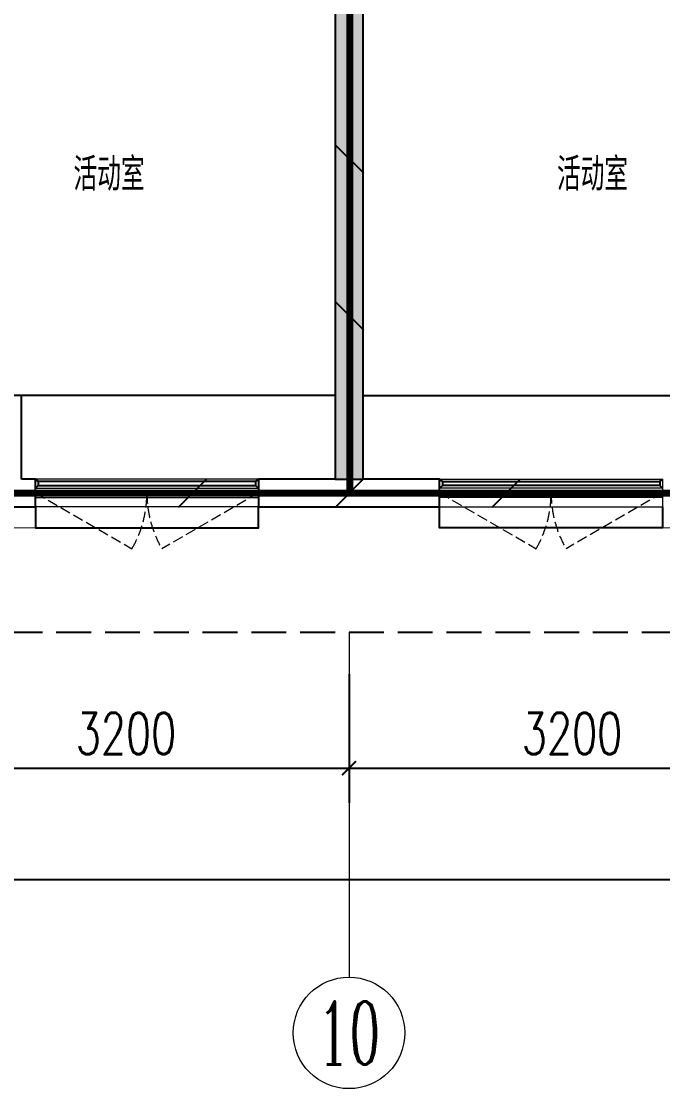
# Model space of a CAD drawing. Extents: x 3753737 to 4713801, y -857380 to 24339.
# Drawn here: x 4135163 to 4139763, y -780037 to -772378 of the extents above; entities that cross this region are included whole.
import ezdxf
from ezdxf.enums import TextEntityAlignment as Align

# ---------------------------------------------------------------- set-up
doc = ezdxf.new("R2010")
doc.units = 0
doc.header["$LTSCALE"] = 1000
doc.header["$MEASUREMENT"] = 0
doc.linetypes.add('CENTER2', pattern=[1.125, 0.75, -0.125, 0.125, -0.125])
doc.linetypes.add('DASH', pattern=[0.35, 0.25, -0.1])
doc.layers.get('0').update_dxf_attribs({"linetype": 'CONTINUOUS'})
doc.layers.get('Defpoints').update_dxf_attribs({"linetype": 'CONTINUOUS'})
for name, color, linetype in [('!!电气', 1, 'CONTINUOUS'), ('3-栏杆1', 252, 'CONTINUOUS'), ('3.5方案汇报，与郭总、侯月琴确定户型_t8$0$2020.03.04 -1安徽标准化洋房户型(UA）_t8_t8$0$看线', 154, 'CONTINUOUS'), ('SHTLN', 4, 'CONTINUOUS'), ('WALL', 252, 'CONTINUOUS'), ('WIRE-接地', 2, 'CONTINUOUS'), ('保温', 6, 'CONTINUOUS'), ('卫生间', 6, 'CONTINUOUS'), ('看线', 185, 'CONTINUOUS')]:
    doc.layers.add(name, color=color, linetype=linetype)
for name, color, linetype, lineweight in [('AXIS', 114, 'CONTINUOUS', 20), ('AXIS_TEXT', 7, 'CONTINUOUS', 20), ('PUB_TEXT', 7, 'CONTINUOUS', 20), ('WINDOW', 146, 'CONTINUOUS', 20)]:
    doc.layers.add(name, color=color, linetype=linetype, lineweight=lineweight)
doc.styles.add('_TCH_AXIS', font='COMPLEX', dxfattribs={"bigfont": 'GBCBIG'})
doc.styles.add('_TCH_DIM_T3', font='SIMPLEX.shx', dxfattribs={"width": 0.705882, "bigfont": 'GBCBIG.shx'})
doc.styles.add('COMPLEX', font='COMPLEX')
doc.styles.get("Standard").update_dxf_attribs({"font": 'gbenor.shx', "bigfont": 'gbcbig.shx'})
doc.dimstyles.new('_TCH_ARCH&&100', dxfattribs={"dimtxt": 297.5, "dimasz": 100, "dimexe": 250, "dimexo": 300, "dimgap": 100, "dimtad": 1, "dimdec": 0, "dimzin": 0, "dimdsep": 46, "dimtxsty": '_TCH_DIM_T3', "dimblk": 'ARCHTICK', "dimcen": 0.09, "dimclrt": 7, "dimazin": 2, "dimtfac": 1, "dimtdec": 0, "dimtix": 1, "dimtmove": 2, "dimatfit": 3, "dimfxl": 1, "dimtolj": 1, "dimtzin": 0, "dimarcsym": 0})

# ---------------------------------------------------------------- blocks, each defined once
blk = doc.blocks.new('GDFGDGRD')
at = {"layer": '保温', "linetype": 'Continuous', "ltscale": 10}
h = blk.add_hatch(dxfattribs=at)
h.set_pattern_fill('HEX', color=251, scale=10, angle=90, style=0)
h.set_pattern_definition([(90, (-70765.891, -152124.736), (-16.49778, 1e-15), [9.525, -19.05]), (210, (-70765.891, -152124.736), (8.24889, -14.2874966), [9.525, -19.05]), (150, (-70765.891, -152115.211), (-8.24889, -14.2874966), [9.525, -19.05])])
h.paths.add_polyline_path([(433016.7, 363923.7), (433216.7, 363923.7), (433216.7, 368523.7), (433016.7, 368523.7)])
at = {"layer": '保温', "color": 251, "linetype": 'ByBlock', "ltscale": 10}
blk.add_line((433016.6, 363923.7), (433216.6, 363923.7), dxfattribs=at)
blk = doc.blocks.new('ASDFSD')
at = {"layer": '3-栏杆1', "color": 5}
for p, q in [((681762.6, 334937.5), (681742.3, 334955.3)), ((681742.3, 334955.3), (681762.6, 334937.5)), ((683322.1, 334937.5), (683342.3, 334955.3)), ((683342.3, 334955.3), (683322.1, 334937.5)), ((681742.3, 334888.4), (681762.6, 334908.3)), ((683322.1, 334937.5), (681762.6, 334937.5)), ((681762.6, 334937.5), (681762.6, 334908.3)), ((681762.6, 334908.2), (683322.1, 334908.2)), ((683322.1, 334937.5), (683322.1, 334908.3)), ((683322.1, 334908.3), (683342.3, 334888.4)), ((683342.3, 334888.4), (683322.1, 334908.3))]:
    blk.add_line(p, q, dxfattribs=at)
blk = doc.blocks.new('A$C148B7D8E')
at = {"layer": '卫生间', "color": 252, "linetype": 'DASH'}
blk.add_lwpolyline([(16100, 14000), (16100, 15400), (7700, 15400), (7700, 10800), (7300, 10800), (7300, 10000), (900, 10000), (900, 9000), (-900, 9000), (-900, -900), (1750, -900), (1750, -2100), (23450, -2100), (23450, -900), (25100, -900)], dxfattribs=at)
blk = doc.blocks.new('_ArchTick')
at = {"color": 0, "linetype": 'ByBlock', "const_width": 0.15}
blk.add_lwpolyline([(-0.5, -0.5), (0.5, 0.5)], dxfattribs=at)
blk = doc.blocks.new('*D386')
at = {"layer": 'AXIS', "color": 0, "lineweight": -2, "transparency": 16777216}
for p, q in [((-100, -1299.9), (-100, -3024.9)), ((50100, -1299.9), (50100, -3024.9)), ((-100, -2774.9), (50100, -2774.9))]:
    blk.add_line(p, q, dxfattribs=at)
at = {"layer": 'Defpoints', "color": 0, "transparency": 16777216}
for p in [(-100, -999.9), (50100, -999.9), (50100, -2774.9)]:
    blk.add_point(p, dxfattribs=at)
at = {"layer": 'AXIS', "color": 0, "lineweight": -2, "transparency": 16777216, "xscale": 100, "yscale": 100, "zscale": 100, "rotation": 180}
blk.add_blockref('_ArchTick', (-100, -2774.9), dxfattribs=at)
at = {"layer": 'AXIS', "color": 0, "lineweight": -2, "transparency": 16777216, "xscale": 100, "yscale": 100, "zscale": 100}
blk.add_blockref('_ArchTick', (50100, -2774.9), dxfattribs=at)
at = {"layer": 'AXIS', "color": 7, "transparency": 16777216, "insert": (25000, -2526.2), "char_height": 297.5, "attachment_point": 5, "style": '_TCH_DIM_T3'}
blk.add_mtext('\\A1;50200', dxfattribs=at)
blk = doc.blocks.new('*D390')
at = {"layer": 'AXIS', "color": 0, "lineweight": -2, "transparency": 16777216}
for p, q in [((9300, -1299.9), (9300, -2224.9)), ((12500, -1299.9), (12500, -2224.9)), ((9300, -1974.9), (12500, -1974.9))]:
    blk.add_line(p, q, dxfattribs=at)
at = {"layer": 'Defpoints', "color": 0, "transparency": 16777216}
for p in [(9300, -999.9), (12500, -999.9), (12500, -1974.9)]:
    blk.add_point(p, dxfattribs=at)
at = {"layer": 'AXIS', "color": 0, "lineweight": -2, "transparency": 16777216, "xscale": 100, "yscale": 100, "zscale": 100, "rotation": 180}
blk.add_blockref('_ArchTick', (9300, -1974.9), dxfattribs=at)
at = {"layer": 'AXIS', "color": 0, "lineweight": -2, "transparency": 16777216, "xscale": 100, "yscale": 100, "zscale": 100}
blk.add_blockref('_ArchTick', (12500, -1974.9), dxfattribs=at)
at = {"layer": 'AXIS', "color": 7, "transparency": 16777216, "insert": (10900, -1726.2), "char_height": 297.5, "attachment_point": 5, "style": '_TCH_DIM_T3'}
blk.add_mtext('\\A1;3200', dxfattribs=at)
blk = doc.blocks.new('*D391')
at = {"layer": 'AXIS', "color": 0, "lineweight": -2, "transparency": 16777216}
for p, q in [((12500, -1299.9), (12500, -2224.9)), ((15700, -1299.9), (15700, -2224.9)), ((12500, -1974.9), (15700, -1974.9))]:
    blk.add_line(p, q, dxfattribs=at)
at = {"layer": 'Defpoints', "color": 0, "transparency": 16777216}
for p in [(12500, -999.9), (15700, -999.9), (15700, -1974.9)]:
    blk.add_point(p, dxfattribs=at)
at = {"layer": 'AXIS', "color": 0, "lineweight": -2, "transparency": 16777216, "xscale": 100, "yscale": 100, "zscale": 100, "rotation": 180}
blk.add_blockref('_ArchTick', (12500, -1974.9), dxfattribs=at)
at = {"layer": 'AXIS', "color": 0, "lineweight": -2, "transparency": 16777216, "xscale": 100, "yscale": 100, "zscale": 100}
blk.add_blockref('_ArchTick', (15700, -1974.9), dxfattribs=at)
at = {"layer": 'AXIS', "color": 7, "transparency": 16777216, "insert": (14100, -1726.2), "char_height": 297.5, "attachment_point": 5, "style": '_TCH_DIM_T3'}
blk.add_mtext('\\A1;3200', dxfattribs=at)
blk = doc.blocks.new('_AXISO')
blk.add_circle((0, 0), 0.5)
at = {"layer": 'AXIS_TEXT', "style": 'COMPLEX', "width": 1.041667}
blk.add_attdef('A', text='', height=0.56, dxfattribs=at).set_placement((-0.25, -0.28), (0.25, -0.28), align=Align.FIT)
blk = doc.blocks.new('$WINLIB2D$00000001')
at = {"color": 0}
for points in [[(-0.5, 0.5), (-0.5, -0.5)], [(-0.5, 0.5), (0.5, 0.5)], [(0.5, -0.5), (0.5, 0.5)], [(0.5, 0.1667), (-0.5, 0.1667)], [(0.5, -0.1667), (-0.5, -0.1667)], [(-0.5, -0.5), (0.5, -0.5)]]:
    blk.add_lwpolyline(points, dxfattribs=at)
blk = doc.blocks.new('$TelecSys$00000008')
blk.add_line((0.4, 0.4), (-0.4, -0.4))
blk = doc.blocks.new('A$C66B635E3')
at = {"color": 252, "const_width": 8}
for points in [[(9950, -100), (9950, -250), (10250, -250), (10250, -100)], [(15050, -100), (15050, -250), (14750, -250), (14750, -100)]]:
    blk.add_lwpolyline(points, dxfattribs=at)
at = {"layer": '3.5方案汇报，与郭总、侯月琴确定户型_t8$0$2020.03.04 -1安徽标准化洋房户型(UA）_t8_t8$0$看线', "color": 252, "ltscale": 10}
for p, q in [((12400, 700), (10150, 700)), ((12600, 700), (14850, 700))]:
    blk.add_line(p, q, dxfattribs=at)
at = {"layer": 'AXIS'}
blk.add_line((12500, -1000), (12500, -3475), dxfattribs=at)
at = {"layer": 'WALL', "color": 252}
for p, q in [((12400, 4700), (12400, 100)), ((12600, 4700), (12600, 100)), ((10150, 700), (9400, 700)), ((10150, 100), (10150, 700)), ((10250, 100), (10150, 100)), ((10250, -100), (10250, 100)), ((12400, 100), (11850, 100)), ((11850, 100), (11850, -100)), ((13150, 100), (12600, 100)), ((13150, -100), (13150, 100)), ((9950, -100), (10250, -100)), ((11850, -100), (12500, -100)), ((12500, -100), (13150, -100))]:
    blk.add_line(p, q, dxfattribs=at)
at = {"layer": 'WINDOW', "color": 252, "linetype": 'DASH', "ltscale": 0.3}
for points in [[(10250, 0), (10942.8, -400, 0.131652), (11050, 0)], [(11850, 0), (11157.2, -400, -0.131652), (11050, 0)], [(13150, 0), (13842.8, -400, 0.131652), (13950, 0)], [(14750, 0), (14057.2, -400, -0.131652), (13950, 0)]]:
    blk.add_lwpolyline(points, format="xyb", dxfattribs=at)
at = {"layer": '看线', "color": 252, "ltscale": 0.5}
for points in [[(10250, -100), (10250, -250), (11850, -250), (11850, -100)], [(14750, -100), (14750, -250), (13150, -250), (13150, -100)]]:
    blk.add_lwpolyline(points, dxfattribs=at)
at = {"color": 252}
for name, p in [('A$C148B7D8E', (-100, 1100)), ('GDFGDGRD', (-420616.6, -363823.7)), ('ASDFSD', (-671492.3, -334855.3))]:
    blk.add_blockref(name, p, dxfattribs=at)
at = {"color": 252, "xscale": -1}
blk.add_blockref('ASDFSD', (696492.3, -334855.3), dxfattribs=at)
at = {"layer": 'AXIS'}
ref = blk.add_blockref('_AXISO', (12500, -3875), dxfattribs=dict(at, xscale=800, yscale=800, zscale=800))
ref.add_attrib('A', '10', dxfattribs={"layer": 'AXIS_TEXT', "height": 452.55, "style": '_TCH_AXIS', "width": 0.724138}).set_placement((12273.7, -4101.3), (12726.3, -4101.3), align=Align.FIT)
at = {"layer": 'WINDOW', "color": 252, "yscale": -200}
for p, xscale, zscale in [((11050, 0), -1600, -1600), ((13950, 0), 1600, 1600)]:
    blk.add_blockref('$WINLIB2D$00000001', p, dxfattribs=dict(at, xscale=xscale, zscale=zscale))
at = {"layer": 'PUB_TEXT', "color": 252}
for p in [(10523.2, 2168.3), (13992, 2168.3)]:
    blk.add_text('活动室', height=236.31, dxfattribs=at).set_placement(p)
at = {"layer": 'AXIS'}
for p1, p2, distance, text, picture, middle in [((-100, -999.9), (50100, -999.9), -1775, '50200', '*D386', (25000, -2526.2)), ((9300, -999.9), (12500, -999.9), -975, '3200', '*D390', (10900, -1726.2)), ((12500, -999.9), (15700, -999.9), -975, '3200', '*D391', (14100, -1726.2))]:
    dim = blk.add_aligned_dim(p1=p1, p2=p2, distance=distance, text=text, dimstyle='_TCH_ARCH&&100', dxfattribs=at)
    dim.commit()
    dim.dimension.update_dxf_attribs({"geometry": picture, "text_midpoint": middle})

msp = doc.modelspace()

# ---------------------------------------------------------------- linework, layer by layer
at = {"layer": 'WIRE-接地', "color": 2, "linetype": 'CENTER2', "const_width": 50}
for points in [[(4164969.9, -775767.3), (4160065.7, -775767.3), (4160065.7, -775166.2), (4159314, -775166.2), (4159314, -773959.4), (4152716, -773959.4), (4152716, -774566.6), (4147318.1, -774566.6), (4147318.1, -773962.7), (4140716.2, -773962.7), (4140716.2, -775168.2), (4139969.4, -775168.2), (4139969.4, -775763.5), (4135061.9, -775763.5), (4135061.9, -775160.6), (4134315.9, -775160.6), (4134315.9, -773971.3), (4127719.2, -773971.3), (4127719.2, -774564.2), (4125013.4, -774564.2), (4125013.4, -766667.6)], [(4137520.9, -770973.2), (4137518.2, -775763.5)]]:
    msp.add_lwpolyline(points, dxfattribs=at)

# ---------------------------------------------------------------- block references
at = {"layer": '!!电气'}
msp.add_blockref('A$C66B635E3', (4125013.4, -775762.1), dxfattribs=at)
at = {"layer": 'SHTLN', "color": 2}
for p, xscale, yscale, zscale, rotation in [((4137519.5, -773368.4), 249.9999999999998, 249.9999999999998, 249.9999999999998, 269.9675933344894), ((4137518.9, -774493.4), 249.9999999999998, 249.9999999999998, 249.9999999999998, 269.9675933344894), ((4136390.7, -775763.5), 250, 250, 250, 180), ((4137515.7, -775763.5), 250, 250, 250, 180), ((4138640.7, -775763.5), 250, 250, 250, 180)]:
    msp.add_blockref('$TelecSys$00000008', p, dxfattribs=dict(at, xscale=xscale, yscale=yscale, zscale=zscale, rotation=rotation))

doc.saveas('drawing.dxf')
